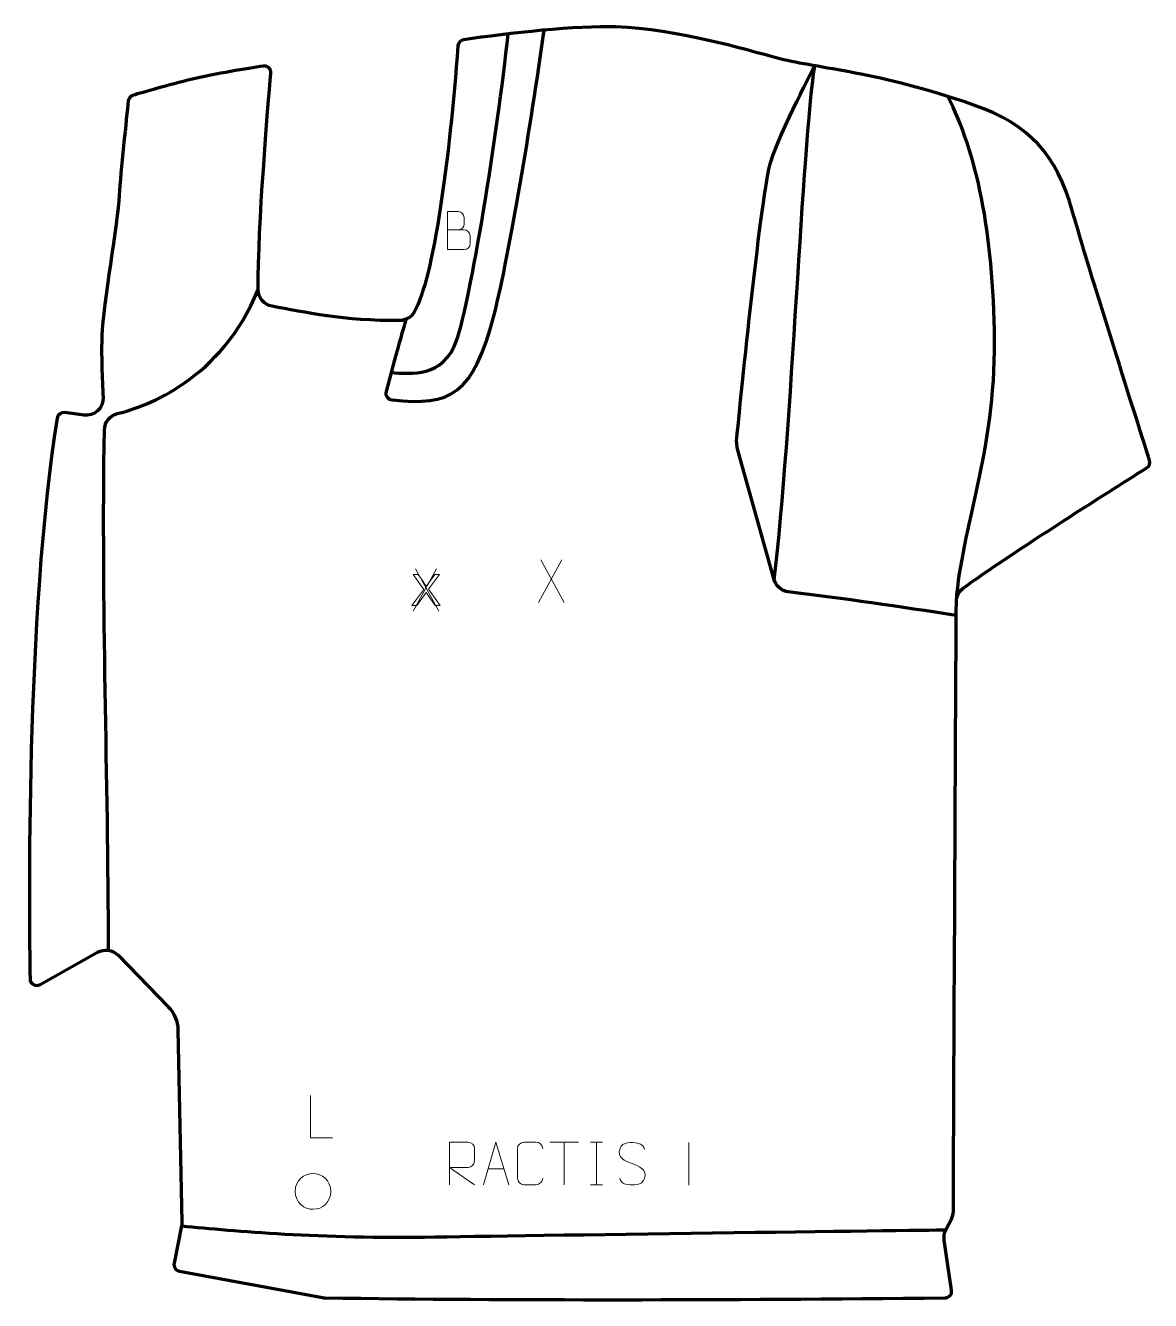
# Model space of a CAD drawing. Header units: millimetres. Extents: x -332 to 330, y -374 to 375.
import ezdxf

# ---------------------------------------------------------------- set-up
doc = ezdxf.new("R2010")
doc.units = ezdxf.units.MM
doc.header["$MEASUREMENT"] = 0
for name, color, linetype in [('layer 1', 7, 'Continuous'), ('layer 2', 7, 'Continuous'), ('layer 3', 7, 'Continuous')]:
    doc.layers.add(name, color=color, linetype=linetype)

msp = doc.modelspace()

# ---------------------------------------------------------------- linework, layer by layer
at = {"layer": 'layer 1', "color": 250, "lineweight": 9}
for points, knots in [([(-83.5253, 254.7089), (-80.2663, 254.7093), (-77.0069, 254.7093), (-73.7472, 254.7089), (-73.7472, 254.7089), (-71.9779, 254.6934), (-70.255, 253.1384), (-70.255, 251.3026), (-70.255, 251.3026), (-70.2553, 250.2918), (-70.2553, 247.5605), (-70.255, 246.5494), (-70.255, 246.5494), (-70.2391, 244.8853), (-71.6204, 243.0815), (-73.6998, 243.0967), (-73.6998, 243.0967), (-76.9598, 243.097), (-80.2195, 243.097), (-83.4788, 243.0967), (-83.4788, 243.0967), (-83.4788, 250.5471), (-83.4788, 257.9972), (-83.4788, 265.447), (-83.4788, 265.447), (-81.3527, 265.447), (-79.2263, 265.447), (-77.0998, 265.447), (-77.0998, 265.447), (-75.5943, 265.4628), (-73.7163, 263.7516), (-73.7004, 261.9939), (-73.7004, 261.9939), (-73.7008, 260.1433), (-73.7008, 260.0126), (-73.7004, 258.1617), (-73.7004, 258.1617), (-73.685, 256.3111), (-75.3459, 254.6934), (-77.1463, 254.7089)], [0, 0, 0, 0, 0.09090909, 0.09090909, 0.09090909, 0.09090909, 0.18181818, 0.18181818, 0.18181818, 0.18181818, 0.27272727, 0.27272727, 0.27272727, 0.27272727, 0.36363636, 0.36363636, 0.36363636, 0.36363636, 0.45454545, 0.45454545, 0.45454545, 0.45454545, 0.54545455, 0.54545455, 0.54545455, 0.54545455, 0.63636364, 0.63636364, 0.63636364, 0.63636364, 0.72727273, 0.72727273, 0.72727273, 0.72727273, 0.81818182, 0.81818182, 0.81818182, 0.81818182, 1, 1, 1, 1]), ([(-151.0313, -278.967), (-151.0313, -278.967), (-163.9804, -278.967), (-163.9804, -278.967), (-163.9804, -278.967), (-163.9804, -278.967), (-163.9804, -254.0134), (-163.9804, -254.0134)], [0, 0, 0, 0, 0.33333333, 0.33333333, 0.33333333, 0.33333333, 1, 1, 1, 1]), ([(-82.3094, -306.4216), (-82.3094, -306.4216), (-82.3094, -281.4681), (-82.3094, -281.4681), (-82.3094, -281.4681), (-78.7146, -281.4681), (-75.1191, -281.4681), (-71.5239, -281.4681), (-71.5239, -281.4681), (-69.1986, -281.5058), (-67.6413, -282.9958), (-67.6454, -285.3622), (-67.6454, -285.3622), (-67.6458, -287.3977), (-67.6458, -290.4571), (-67.6454, -292.4931), (-67.6454, -292.4931), (-67.6519, -294.3686), (-69.4642, -296.3104), (-71.4737, -296.3295), (-71.4737, -296.3295), (-71.4737, -296.3295), (-82.3094, -296.3295), (-82.3094, -296.3295), (-82.3094, -296.3295), (-82.3094, -296.3295), (-67.6547, -306.4216), (-67.6547, -306.4216)], [0, 0, 0, 0, 0.125, 0.125, 0.125, 0.125, 0.25, 0.25, 0.25, 0.25, 0.375, 0.375, 0.375, 0.375, 0.5, 0.5, 0.5, 0.5, 0.625, 0.625, 0.625, 0.625, 0.75, 0.75, 0.75, 0.75, 1, 1, 1, 1]), ([(-62.4479, -306.4216), (-62.4479, -306.4216), (-55.0769, -281.4681), (-55.0769, -281.4681), (-55.0769, -281.4681), (-55.0769, -281.4681), (-47.507, -306.4216), (-47.507, -306.4216)], [0, 0, 0, 0, 0.33333333, 0.33333333, 0.33333333, 0.33333333, 1, 1, 1, 1]), ([(-27.5545, -302.6039), (-27.6943, -304.9273), (-29.3715, -306.4069), (-31.5192, -306.4177), (-31.5192, -306.4177), (-33.8511, -306.4173), (-36.183, -306.4173), (-38.5145, -306.4177), (-38.5145, -306.4177), (-40.4395, -306.5231), (-42.4116, -304.6386), (-42.4004, -302.6213), (-42.4004, -302.6213), (-42.4, -296.8512), (-42.4, -291.0815), (-42.4004, -285.3122), (-42.4004, -285.3122), (-42.3962, -283.1741), (-40.6495, -281.4549), (-38.4971, -281.4684), (-38.4971, -281.4684), (-36.1714, -281.4684), (-33.8453, -281.4684), (-31.5192, -281.4684), (-31.5192, -281.4684), (-29.5726, -281.4329), (-27.5812, -282.9244), (-27.5545, -285.362)], [0, 0, 0, 0, 0.125, 0.125, 0.125, 0.125, 0.25, 0.25, 0.25, 0.25, 0.375, 0.375, 0.375, 0.375, 0.5, 0.5, 0.5, 0.5, 0.625, 0.625, 0.625, 0.625, 0.75, 0.75, 0.75, 0.75, 1, 1, 1, 1]), ([(25.0225, -293.9448), (20.7742, -292.4744), (15.8661, -290.6786), (17.8712, -285.1583), (17.8712, -285.1583), (19.3747, -281.0184), (24.5883, -281.4069), (28.1919, -282.008), (28.1919, -282.008), (31.0525, -282.4852), (31.9172, -283.6984), (32.2278, -285.7825)], [0, 0, 0, 0, 0.25, 0.25, 0.25, 0.25, 0.5, 0.5, 0.5, 0.5, 1, 1, 1, 1]), ([(25.0225, -293.9449), (29.0411, -295.5916), (34.0706, -297.4799), (32.2366, -302.8402), (32.2366, -302.8402), (30.7768, -307.1066), (25.866, -306.8499), (22.1399, -306.2952), (22.1399, -306.2952), (19.3899, -305.8854), (18.169, -304.6719), (17.791, -302.5597)], [0, 0, 0, 0, 0.25, 0.25, 0.25, 0.25, 0.5, 0.5, 0.5, 0.5, 1, 1, 1, 1]), ([(-173.0581, -310.287), (-172.9874, -303.6466), (-167.7134, -299.8006), (-162.5581, -299.8976), (-162.5581, -299.8976), (-157.4028, -299.8006), (-152.1288, -303.864), (-152.0581, -310.5044), (-152.0581, -310.5044), (-152.4283, -316.8337), (-156.8702, -320.8644), (-162.5581, -320.8938), (-162.5581, -320.8938), (-167.7134, -320.9908), (-172.9874, -316.9274), (-173.0581, -310.287)], [0, 0, 0, 0, 0.2, 0.2, 0.2, 0.2, 0.4, 0.4, 0.4, 0.4, 0.6, 0.6, 0.6, 0.6, 1, 1, 1, 1])]:
    msp.add_open_spline(points, degree=3, knots=knots, dxfattribs=at)
for points in [[(-16.374, 60.6711), (-16.374, 60.6711), (-30.1146, 35.7753), (-30.1146, 35.7753)], [(-28.66, 60.6711), (-28.66, 60.6711), (-14.9194, 35.7176), (-14.9194, 35.7176)], [(-90.0007, 55.4781), (-90.0007, 55.4781), (-103.7413, 30.5823), (-103.7413, 30.5823)], [(-102.2867, 55.4781), (-102.2867, 55.4781), (-88.5461, 30.5246), (-88.5461, 30.5246)], [(-23.4711, -281.4916), (-23.4711, -281.4916), (-6.4839, -281.4916), (-6.4839, -281.4916)], [(-14.9773, -306.4216), (-14.9773, -306.4216), (-14.9773, -281.4681), (-14.9773, -281.4681)], [(0.4384, -281.4681), (0.4384, -281.4681), (7.6065, -281.4681), (7.6065, -281.4681)], [(4.0224, -281.4681), (4.0224, -281.4681), (4.0224, -306.4216), (4.0224, -306.4216)], [(58.4082, -281.6755), (58.4082, -281.6755), (58.4082, -306.6496), (58.4082, -306.6496)], [(-59.7253, -297.1722), (-59.7253, -297.1722), (-50.2296, -297.1722), (-50.2296, -297.1722)], [(0.4384, -306.4216), (0.4384, -306.4216), (7.6065, -306.4216), (7.6065, -306.4216)]]:
    msp.add_open_spline(points, degree=3, dxfattribs=at)
at = {"layer": 'layer 2', "color": 230, "lineweight": 200}
msp.add_open_spline([(-328.8972, -185.3799), (-329.5374, -149.0082), (-331.5489, 27.6502), (-312.9949, 143.9896), (-312.9949, 143.9896), (-312.6559, 146.1151), (-310.6959, 147.5922), (-308.5595, 147.3305), (-308.5595, 147.3305), (-304.6486, 146.851), (-300.7808, 146.3148), (-297.3517, 145.8114), (-297.3517, 145.8114), (-291.1125, 144.8949), (-285.5996, 149.9195), (-285.9284, 156.2169), (-285.9284, 156.2169), (-286.484, 166.8567), (-287.0827, 182.1362), (-286.6495, 192.685), (-286.6495, 192.685), (-285.921, 210.405), (-277.4251, 259.1963), (-276.4542, 274.9746), (-276.4542, 274.9746), (-275.6294, 288.3767), (-272.1778, 320.8671), (-271.1569, 330.3505), (-271.1569, 330.3505), (-270.984, 331.9548), (-269.864, 333.2954), (-268.3163, 333.754), (-268.3163, 333.754), (-262.5064, 335.4752), (-247.7018, 339.7742), (-233.4887, 343.1852), (-233.4887, 343.1852), (-219.996, 346.4237), (-200.9037, 349.5285), (-191.9227, 350.9188), (-191.9227, 350.9188), (-189.3597, 351.3156), (-187.1069, 349.2057), (-187.3341, 346.6223), (-187.3341, 346.6223), (-189.0331, 327.3011), (-194.9357, 257.3551), (-194.8039, 219.5681), (-194.8039, 219.5681), (-194.7869, 214.7505), (-191.3474, 210.6234), (-186.6081, 209.7601), (-186.6081, 209.7601), (-167.9599, 206.3629), (-143.9325, 201.0313), (-111.6636, 201.3517), (-111.6636, 201.3517), (-108.175, 201.3862), (-104.9555, 203.2542), (-103.1885, 206.2627), (-103.1885, 206.2627), (-91.569, 226.0489), (-82.3389, 296.8909), (-77.3969, 362.7178), (-77.3969, 362.7178), (-77.2575, 364.5748), (-75.8588, 366.0879), (-74.0173, 366.3662), (-74.0173, 366.3662), (-48.1844, 370.27), (-6.7073, 374.7563), (15.3222, 373.892), (15.3222, 373.892), (52.4623, 372.4357), (89.3205, 361.0364), (111.8958, 355.2107), (111.8958, 355.2107), (134.4708, 349.3849), (169.3425, 347.676), (225.7802, 328.0141), (225.7802, 328.0141), (258.5395, 316.601), (274.5715, 298.5208), (283.6743, 266.1146), (283.6743, 266.1146), (293.2818, 231.9121), (323.3921, 137.3102), (329.1029, 119.4049), (329.1029, 119.4049), (329.6564, 117.6703), (328.9674, 115.7851), (327.4261, 114.816), (327.4261, 114.816), (313.2649, 105.9105), (245.4882, 63.1425), (219.6183, 44.1288), (219.6183, 44.1288), (217.0786, 42.2626), (215.5687, 39.3134), (215.5458, 36.1621), (215.5458, 36.1621), (215.1493, -17.9643), (213.904, -293.4566), (213.7752, -322.0742), (213.7752, -322.0742), (213.7682, -323.655), (213.3868, -325.2104), (212.6615, -326.6152), (212.6615, -326.6152), (212.6615, -326.6152), (209.4142, -332.907), (209.4142, -332.907), (209.4142, -332.907), (208.4546, -334.7658), (208.1022, -336.8789), (208.4066, -338.9483), (208.4066, -338.9483), (208.4066, -338.9483), (212.7331, -368.3689), (212.7331, -368.3689), (212.7331, -368.3689), (213.0859, -370.7682), (211.2377, -372.9272), (208.813, -372.9508), (208.813, -372.9508), (78.1745, -374.2406), (-44.8962, -374.4663), (-155.3318, -372.9173), (-155.3318, -372.9173), (-155.8942, -372.9092), (-156.4533, -372.8541), (-157.0061, -372.7522), (-157.0061, -372.7522), (-157.0061, -372.7522), (-241.0152, -357.2585), (-241.0152, -357.2585), (-241.0152, -357.2585), (-243.2151, -356.8528), (-244.6545, -354.7224), (-244.21, -352.5303), (-244.21, -352.5303), (-244.21, -352.5303), (-239.7773, -330.6626), (-239.7773, -330.6626), (-239.7773, -330.6626), (-239.6309, -329.9401), (-239.5649, -329.2039), (-239.5805, -328.4673), (-239.5805, -328.4673), (-239.5805, -328.4673), (-241.9413, -215.4821), (-241.9413, -215.4821), (-241.9413, -215.4821), (-242.0471, -210.4155), (-244.0724, -205.5782), (-247.6076, -201.9474), (-247.6076, -201.9474), (-247.6076, -201.9474), (-277.1608, -171.5955), (-277.1608, -171.5955), (-277.1608, -171.5955), (-280.3224, -168.3485), (-285.2722, -167.6334), (-289.2237, -169.8531), (-289.2237, -169.8531), (-289.2237, -169.8531), (-322.9387, -188.7945), (-322.9387, -188.7945), (-322.9387, -188.7945), (-325.5779, -190.2772), (-328.8438, -188.4067), (-328.8972, -185.3799)], degree=3, knots=[0, 0, 0, 0, 0.02272727, 0.02272727, 0.02272727, 0.02272727, 0.04545455, 0.04545455, 0.04545455, 0.04545455, 0.06818182, 0.06818182, 0.06818182, 0.06818182, 0.09090909, 0.09090909, 0.09090909, 0.09090909, 0.11363636, 0.11363636, 0.11363636, 0.11363636, 0.13636364, 0.13636364, 0.13636364, 0.13636364, 0.15909091, 0.15909091, 0.15909091, 0.15909091, 0.18181818, 0.18181818, 0.18181818, 0.18181818, 0.20454545, 0.20454545, 0.20454545, 0.20454545, 0.22727273, 0.22727273, 0.22727273, 0.22727273, 0.25, 0.25, 0.25, 0.25, 0.27272727, 0.27272727, 0.27272727, 0.27272727, 0.29545455, 0.29545455, 0.29545455, 0.29545455, 0.31818182, 0.31818182, 0.31818182, 0.31818182, 0.34090909, 0.34090909, 0.34090909, 0.34090909, 0.36363636, 0.36363636, 0.36363636, 0.36363636, 0.38636364, 0.38636364, 0.38636364, 0.38636364, 0.40909091, 0.40909091, 0.40909091, 0.40909091, 0.43181818, 0.43181818, 0.43181818, 0.43181818, 0.45454545, 0.45454545, 0.45454545, 0.45454545, 0.47727273, 0.47727273, 0.47727273, 0.47727273, 0.5, 0.5, 0.5, 0.5, 0.52272727, 0.52272727, 0.52272727, 0.52272727, 0.54545455, 0.54545455, 0.54545455, 0.54545455, 0.56818182, 0.56818182, 0.56818182, 0.56818182, 0.59090909, 0.59090909, 0.59090909, 0.59090909, 0.61363636, 0.61363636, 0.61363636, 0.61363636, 0.63636364, 0.63636364, 0.63636364, 0.63636364, 0.65909091, 0.65909091, 0.65909091, 0.65909091, 0.68181818, 0.68181818, 0.68181818, 0.68181818, 0.70454545, 0.70454545, 0.70454545, 0.70454545, 0.72727273, 0.72727273, 0.72727273, 0.72727273, 0.75, 0.75, 0.75, 0.75, 0.77272727, 0.77272727, 0.77272727, 0.77272727, 0.79545455, 0.79545455, 0.79545455, 0.79545455, 0.81818182, 0.81818182, 0.81818182, 0.81818182, 0.84090909, 0.84090909, 0.84090909, 0.84090909, 0.86363636, 0.86363636, 0.86363636, 0.86363636, 0.88636364, 0.88636364, 0.88636364, 0.88636364, 0.90909091, 0.90909091, 0.90909091, 0.90909091, 0.93181818, 0.93181818, 0.93181818, 0.93181818, 0.95454545, 0.95454545, 0.95454545, 0.95454545, 1, 1, 1, 1], dxfattribs=at)
at = {"layer": 'layer 3', "color": 142, "lineweight": 200}
for points, knots in [([(-107.8897, 202.1389), (-107.8897, 202.1389), (-114.5484, 179.2584), (-119.6467, 159.7364), (-119.6467, 159.7364), (-120.2789, 157.3153), (-118.5524, 154.9189), (-116.0565, 154.7383), (-116.0565, 154.7383), (-81.6162, 150.9749), (-68.458, 157.52), (-56.1006, 204.6849), (-56.1006, 204.6849), (-46.4618, 243.4554), (-34.7184, 315.6023), (-26.7194, 372.0265)], [0, 0, 0, 0, 0.2, 0.2, 0.2, 0.2, 0.4, 0.4, 0.4, 0.4, 0.6, 0.6, 0.6, 0.6, 1, 1, 1, 1]), ([(-116.7076, 170.7543), (-104.8948, 170.2858), (-86.1683, 167.4177), (-78.1998, 189.57), (-78.1998, 189.57), (-70.2313, 211.7227), (-53.9703, 311.1739), (-47.9565, 369.8214)], [0, 0, 0, 0, 0.33333333, 0.33333333, 0.33333333, 0.33333333, 1, 1, 1, 1]), ([(215.4906, 28.0561), (182.2773, 33.2526), (149.294, 37.9946), (116.7432, 41.8847), (116.7432, 41.8847), (112.8083, 42.4361), (109.573, 45.2643), (108.5009, 49.0905), (108.5009, 49.0905), (108.5009, 49.0905), (87.1659, 125.2365), (87.1659, 125.2365), (87.1659, 125.2365), (86.4953, 127.6301), (86.2766, 130.126), (86.5214, 132.5997), (86.5214, 132.5997), (88.8014, 155.6534), (101.064, 277.8288), (106.4727, 294.596), (106.4727, 294.596), (112.4492, 313.1232), (132.3303, 351.0841), (132.3303, 351.0841)], [0, 0, 0, 0, 0.14285714, 0.14285714, 0.14285714, 0.14285714, 0.28571429, 0.28571429, 0.28571429, 0.28571429, 0.42857143, 0.42857143, 0.42857143, 0.42857143, 0.57142857, 0.57142857, 0.57142857, 0.57142857, 0.71428571, 0.71428571, 0.71428571, 0.71428571, 1, 1, 1, 1]), ([(215.5457, 36.162), (218.8301, 80.0412), (238.5525, 124.5864), (237.9545, 189.5702), (237.9545, 189.5702), (237.3569, 254.554), (227.3963, 299.7759), (210.5335, 333.0681)], [0, 0, 0, 0, 0.33333333, 0.33333333, 0.33333333, 0.33333333, 1, 1, 1, 1]), ([(-282.8119, -168.6881), (-282.8119, -66.1664), (-286.9993, 34.1882), (-285.136, 137.148), (-285.136, 137.148), (-285.0541, 141.6791), (-281.9373, 145.5843), (-277.5382, 146.673), (-277.5382, 146.673), (-260.0666, 150.9963), (-216.3016, 166.8184), (-194.8037, 219.5678)], [0, 0, 0, 0, 0.25, 0.25, 0.25, 0.25, 0.5, 0.5, 0.5, 0.5, 1, 1, 1, 1]), ([(-239.7775, -330.6627), (-208.4868, -333.5297), (-158.882, -338.3109), (-90.7504, -337.1154), (-90.7504, -337.1154), (-22.6187, -335.9201), (209.414, -332.9071), (209.414, -332.9071)], [0, 0, 0, 0, 0.33333333, 0.33333333, 0.33333333, 0.33333333, 1, 1, 1, 1])]:
    msp.add_open_spline(points, degree=3, knots=knots, dxfattribs=at)
msp.add_open_spline([(108.5008, 49.0903), (119.0231, 137.4153), (124.9998, 302.9633), (132.3302, 351.0839)], degree=3, dxfattribs=at)
at = {"layer": 'layer 3', "color": 142, "lineweight": 9}
msp.add_open_spline([(-104.4749, 33.9081), (-104.4749, 33.9081), (-97.4476, 43.3442), (-97.4476, 43.3442), (-97.4476, 43.3442), (-97.4476, 43.3442), (-103.6367, 52.0945), (-103.6367, 52.0945), (-103.6367, 52.0945), (-103.6367, 52.0945), (-100.7708, 52.0945), (-100.7708, 52.0945), (-100.7708, 52.0945), (-100.7708, 52.0945), (-97.4561, 47.4421), (-97.4561, 47.4421), (-97.4561, 47.4421), (-96.766, 46.4769), (-96.2877, 45.7403), (-96.0125, 45.228), (-96.0125, 45.228), (-95.6019, 45.863), (-95.1193, 46.5404), (-94.5647, 47.2558), (-94.5647, 47.2558), (-94.5647, 47.2558), (-90.9325, 52.0945), (-90.9325, 52.0945), (-90.9325, 52.0945), (-90.9325, 52.0945), (-88.2951, 52.0945), (-88.2951, 52.0945), (-88.2951, 52.0945), (-88.2951, 52.0945), (-94.6113, 43.45), (-94.6113, 43.45), (-94.6113, 43.45), (-94.6113, 43.45), (-87.8125, 33.9081), (-87.8125, 33.9081), (-87.8125, 33.9081), (-87.8125, 33.9081), (-90.7674, 33.9081), (-90.7674, 33.9081), (-90.7674, 33.9081), (-90.7674, 33.9081), (-95.3563, 40.3936), (-95.3563, 40.3936), (-95.3563, 40.3936), (-95.6188, 40.7619), (-95.8686, 41.1302), (-96.1014, 41.4942), (-96.1014, 41.4942), (-96.5078, 40.8846), (-96.7957, 40.4571), (-96.9735, 40.2158), (-96.9735, 40.2158), (-96.9735, 40.2158), (-101.5836, 33.9081), (-101.5836, 33.9081), (-101.5836, 33.9081), (-101.5836, 33.9081), (-104.4749, 33.9081), (-104.4749, 33.9081)], degree=3, knots=[0, 0, 0, 0, 0.05882353, 0.05882353, 0.05882353, 0.05882353, 0.11764706, 0.11764706, 0.11764706, 0.11764706, 0.17647059, 0.17647059, 0.17647059, 0.17647059, 0.23529412, 0.23529412, 0.23529412, 0.23529412, 0.29411765, 0.29411765, 0.29411765, 0.29411765, 0.35294118, 0.35294118, 0.35294118, 0.35294118, 0.41176471, 0.41176471, 0.41176471, 0.41176471, 0.47058824, 0.47058824, 0.47058824, 0.47058824, 0.52941176, 0.52941176, 0.52941176, 0.52941176, 0.58823529, 0.58823529, 0.58823529, 0.58823529, 0.64705882, 0.64705882, 0.64705882, 0.64705882, 0.70588235, 0.70588235, 0.70588235, 0.70588235, 0.76470588, 0.76470588, 0.76470588, 0.76470588, 0.82352941, 0.82352941, 0.82352941, 0.82352941, 0.88235294, 0.88235294, 0.88235294, 0.88235294, 1, 1, 1, 1], dxfattribs=at)

doc.saveas('drawing.dxf')
